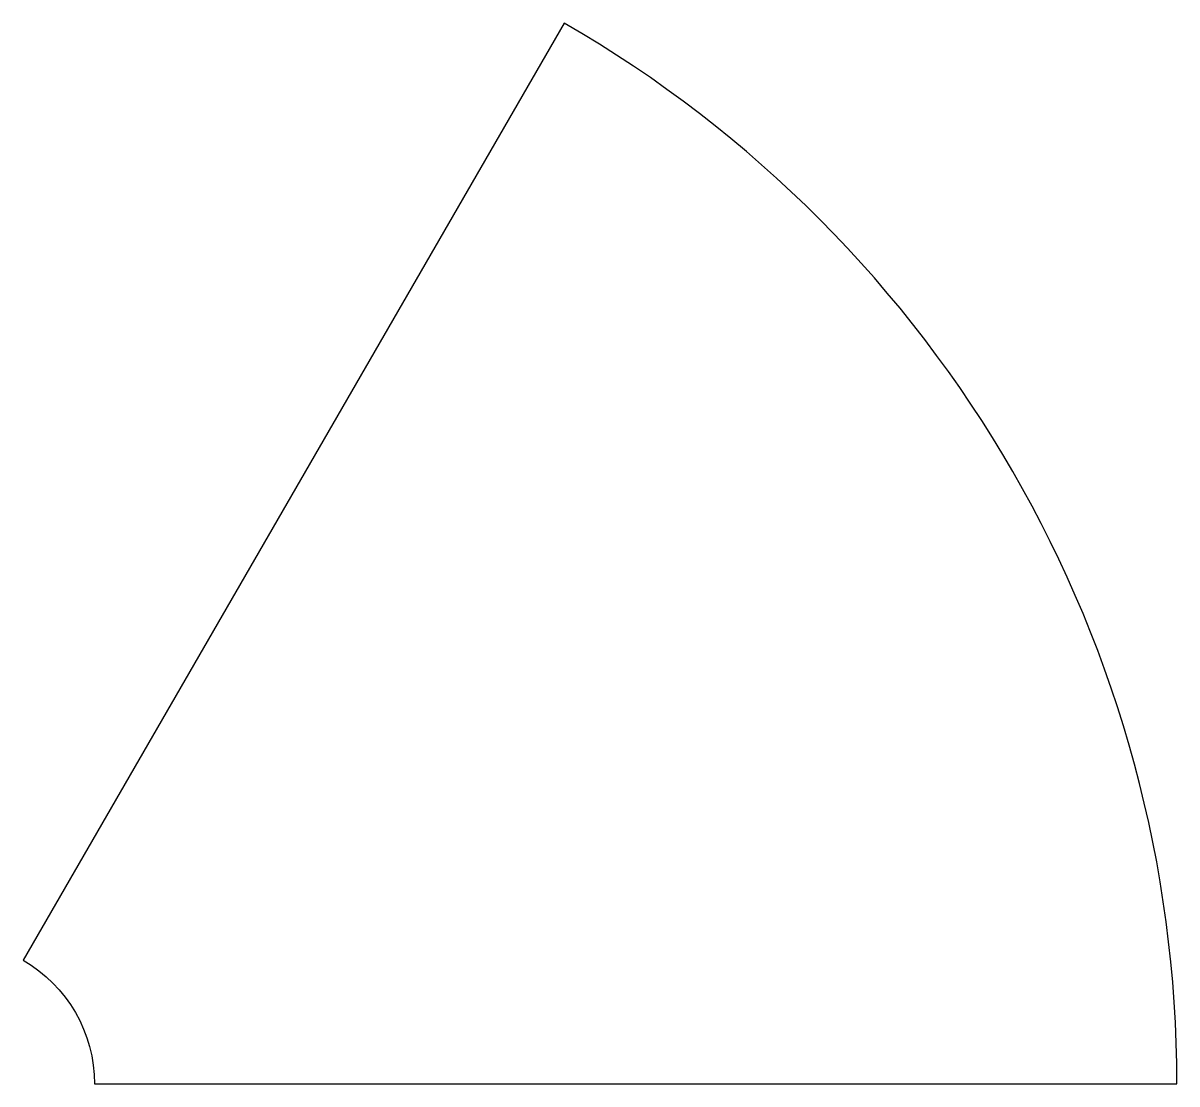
# Model space of a CAD drawing. Header units: inches. Extents: x 11 to 1423, y 10 to 1309.
import ezdxf

# ---------------------------------------------------------------- set-up
doc = ezdxf.new("R2010")
doc.units = ezdxf.units.IN
doc.header["$MEASUREMENT"] = 0

msp = doc.modelspace()

# ---------------------------------------------------------------- linework, layer by layer
msp.add_lwpolyline([(10.8, 162, -0.267949), (98.3, 10.4), (1423.3, 10.4, 0.267949), (673.3, 1309.5)], format="xyb", close=True)

doc.saveas('drawing.dxf')
